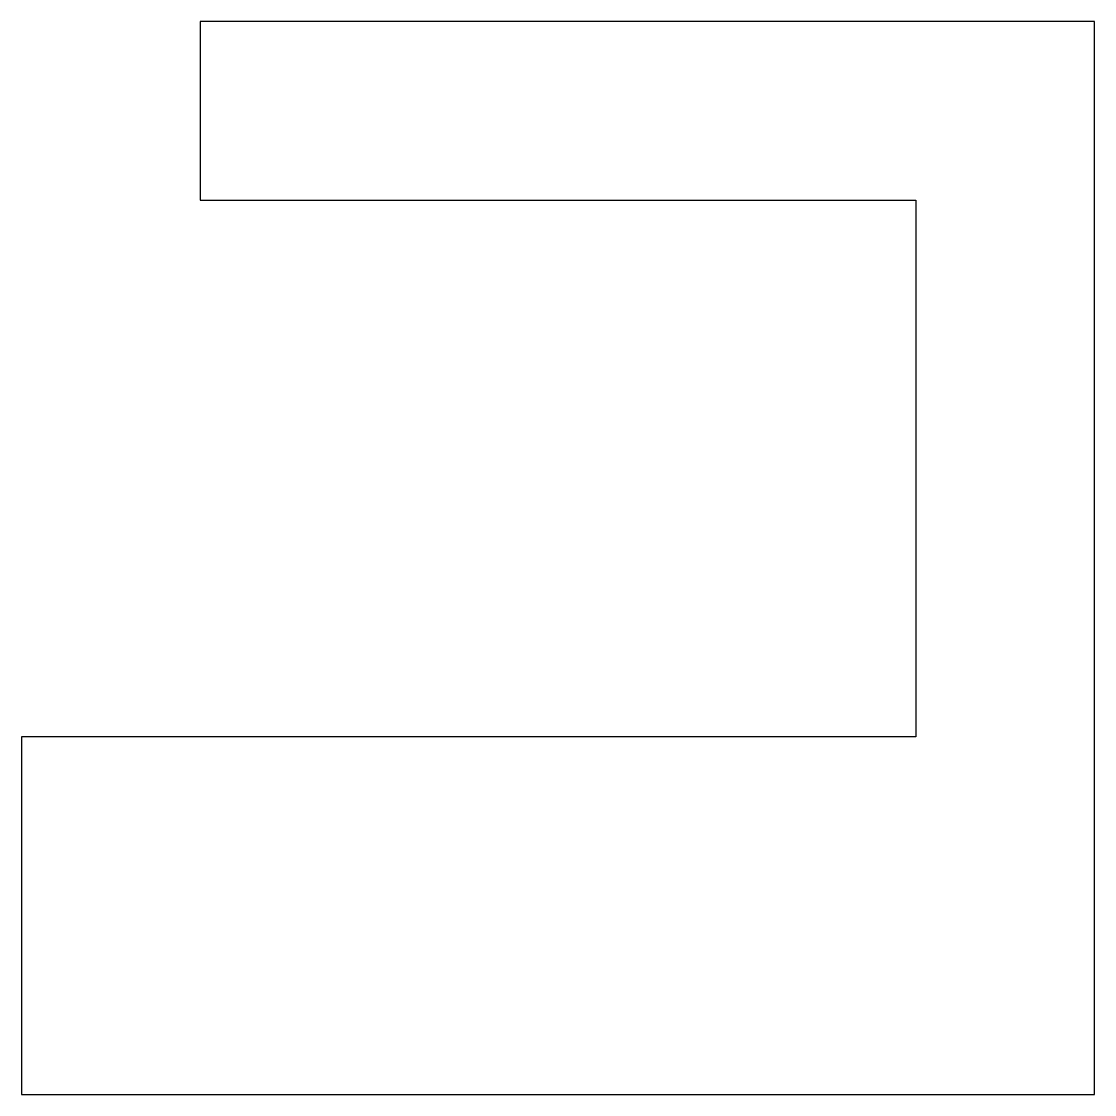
# Model space of a CAD drawing. Header units: metres. Extents: x 0.2 to 0.8, y 0.2 to 0.8.
import ezdxf

# ---------------------------------------------------------------- set-up
doc = ezdxf.new("R2010")
doc.units = ezdxf.units.M
doc.layers.get('0').update_dxf_attribs({"linetype": 'CONTINUOUS'})

msp = doc.modelspace()

# ---------------------------------------------------------------- linework, layer by layer
msp.add_lwpolyline([(0.2, 0.2), (0.8, 0.2), (0.8, 0.8), (0.3, 0.8), (0.3, 0.7), (0.7, 0.7), (0.7, 0.4), (0.2, 0.4)], close=True)

doc.saveas('drawing.dxf')
